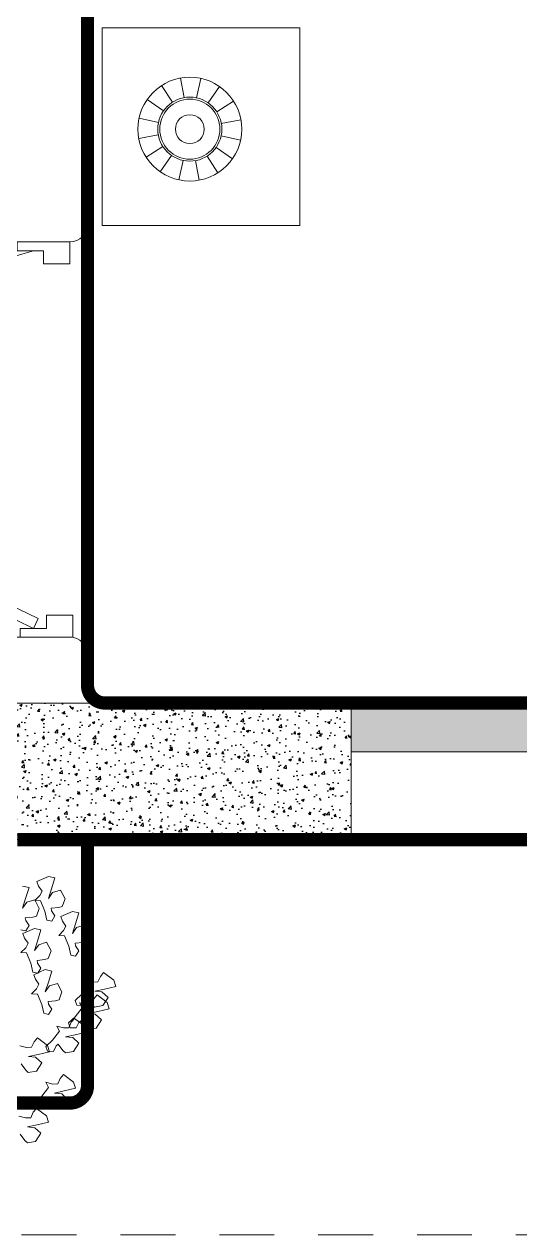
# Model space of a CAD drawing. Header units: metres. Extents: x 14 to 11050, y -346 to 476.
# Drawn here: x 223.968 to 225.096, y -218.952 to -216.195 of the extents above; entities that cross this region are included whole.
import ezdxf

# ---------------------------------------------------------------- set-up
doc = ezdxf.new("R2010")
doc.units = ezdxf.units.M
doc.linetypes.add('0', pattern=[0])
doc.linetypes.add('HIDDEN2', pattern=[0.1875, 0.125, -0.0625])
doc.layers.get('0').update_dxf_attribs({"color": 250, "linetype": '0', "lineweight": 20})
for name, color, linetype, lineweight in [('A-DOOR', 35, 'Continuous', 5), ('A-WALL', 250, 'Continuous', 20), ('ARBOLES', 86, 'Continuous', 0), ('baños', 140, 'Continuous', 0), ('Columnas', 7, 'Continuous', 18), ('MOBILIARIOS', 252, 'Continuous', 0), ('muros bajitos', 252, 'Continuous', 5)]:
    doc.layers.add(name, color=color, linetype=linetype, lineweight=lineweight)
doc.layers.add('HATCH', color=8, linetype='Continuous')
doc.layers.add('RELLENO SECCION', color=8, linetype='Continuous', lineweight=0, transparency=0.4)
doc.layers.add('REVESTIMIENTO EXTERIOR', color=7, linetype='Continuous', lineweight=5, true_color=0xffdebd)
doc.layers.add('Techos 1', color=7, linetype='HIDDEN2', lineweight=9, true_color=0x42391a)
doc.styles.get("Standard").update_dxf_attribs({"font": 'arial.ttf', "height": 0.1875})

# ---------------------------------------------------------------- blocks, each defined once
blk = doc.blocks.new('TREES')
at = {"layer": 'ARBOLES', "color": 252, "true_color": 0x8da178}
for p, q in [((0.11789, 0.07807), (0.10928, 0.07333)), ((0.12298, 0.07743), (0.11789, 0.07807)), ((0.12121, 0.0686), (0.12298, 0.07743)), ((0.10372, 0.06805), (0.09863, 0.06869)), ((0.10194, 0.05922), (0.10372, 0.06805)), ((0.10928, 0.07333), (0.11102, 0.06989)), ((0.11102, 0.06989), (0.11402, 0.06628)), ((0.11402, 0.06628), (0.11254, 0.0626)), ((0.1195, 0.06106), (0.12121, 0.0686)), ((0.12234, 0.06589), (0.1195, 0.06106)), ((0.12826, 0.06836), (0.12234, 0.06589)), ((0.13238, 0.06204), (0.12826, 0.06836)), ((0.10024, 0.05169), (0.10194, 0.05922)), ((0.10307, 0.05652), (0.10024, 0.05169)), ((0.109, 0.05899), (0.10307, 0.05652)), ((0.11312, 0.05266), (0.109, 0.05899)), ((0.11254, 0.0626), (0.1091, 0.0585)), ((0.1091, 0.0585), (0.11358, 0.05859)), ((0.11358, 0.05859), (0.11766, 0.05097)), ((0.13075, 0.0558), (0.13238, 0.06204)), ((0.11149, 0.04642), (0.11312, 0.05266)), ((0.11766, 0.05097), (0.11986, 0.04424)), ((0.1223, 0.05363), (0.12814, 0.05482)), ((0.12282, 0.05162), (0.1223, 0.05363)), ((0.12583, 0.04801), (0.12282, 0.05162)), ((0.12366, 0.04377), (0.12583, 0.04801)), ((0.12814, 0.05482), (0.13075, 0.0558)), ((0.13893, 0.05273), (0.13031, 0.04799)), ((0.13031, 0.04799), (0.13205, 0.04455)), ((0.14402, 0.05209), (0.13893, 0.05273)), ((0.14224, 0.04326), (0.14402, 0.05209)), ((0.10303, 0.04425), (0.10887, 0.04545)), ((0.10355, 0.04225), (0.10303, 0.04425)), ((0.10656, 0.03864), (0.10355, 0.04225)), ((0.10439, 0.03439), (0.10656, 0.03864)), ((0.10887, 0.04545), (0.11149, 0.04642)), ((0.11986, 0.04424), (0.12366, 0.04377)), ((0.13205, 0.04455), (0.13506, 0.04094)), ((0.13506, 0.04094), (0.13357, 0.03726)), ((0.14054, 0.03572), (0.14224, 0.04326)), ((0.14337, 0.04055), (0.14054, 0.03572)), ((0.1493, 0.04302), (0.14337, 0.04055)), ((0.15342, 0.0367), (0.1493, 0.04302)), ((0.10059, 0.03487), (0.10439, 0.03439)), ((0.1109, 0.03676), (0.10228, 0.03202)), ((0.10228, 0.03202), (0.10402, 0.02859)), ((0.10402, 0.02859), (0.10703, 0.02498)), ((0.11598, 0.03612), (0.1109, 0.03676)), ((0.11421, 0.02729), (0.11598, 0.03612)), ((0.13357, 0.03726), (0.13013, 0.03316)), ((0.13013, 0.03316), (0.13461, 0.03325)), ((0.13461, 0.03325), (0.13869, 0.02563)), ((0.14333, 0.02829), (0.14917, 0.02948)), ((0.14385, 0.02628), (0.14333, 0.02829)), ((0.14917, 0.02948), (0.15179, 0.03046)), ((0.15179, 0.03046), (0.15342, 0.0367)), ((0.10554, 0.0213), (0.1021, 0.0172)), ((0.10703, 0.02498), (0.10554, 0.0213)), ((0.1125, 0.01976), (0.11421, 0.02729)), ((0.11534, 0.02459), (0.1125, 0.01976)), ((0.12126, 0.02706), (0.11534, 0.02459)), ((0.12538, 0.02073), (0.12126, 0.02706)), ((0.12375, 0.01449), (0.12538, 0.02073)), ((0.13869, 0.02563), (0.14089, 0.0189)), ((0.14089, 0.0189), (0.14469, 0.01843)), ((0.14686, 0.02267), (0.14385, 0.02628)), ((0.14469, 0.01843), (0.14686, 0.02267)), ((0.1021, 0.0172), (0.10658, 0.01729)), ((0.10658, 0.01729), (0.11066, 0.00966)), ((0.11066, 0.00966), (0.11286, 0.00294)), ((0.1153, 0.01232), (0.12114, 0.01352)), ((0.11582, 0.01032), (0.1153, 0.01232)), ((0.11883, 0.00671), (0.11582, 0.01032)), ((0.12114, 0.01352), (0.12375, 0.01449)), ((0.11286, 0.00294), (0.11666, 0.00246)), ((0.12228, 0.00578), (0.11366, 0.00104)), ((0.11366, 0.00104), (0.1154, -0.0024)), ((0.11666, 0.00246), (0.11883, 0.00671)), ((0.12737, 0.00514), (0.12228, 0.00578)), ((0.12559, -0.00369), (0.12737, 0.00514)), ((0.1546, 0.00056), (0.15691, -0.00328)), ((0.15987, -0.00037), (0.1546, 0.00056)), ((0.1638, 0.00018), (0.15987, -0.00037)), ((0.16542, 0.00459), (0.1638, 0.00018)), ((0.16753, 0.00781), (0.16542, 0.00459)), ((0.17594, 0.00272), (0.16753, 0.00781)), ((0.17793, -0.00201), (0.17594, 0.00272)), ((0.1154, -0.0024), (0.11841, -0.00601)), ((0.11841, -0.00601), (0.11692, -0.00969)), ((0.12389, -0.01123), (0.12559, -0.00369)), ((0.12672, -0.0064), (0.12389, -0.01123)), ((0.13264, -0.00393), (0.12672, -0.0064)), ((0.13677, -0.01025), (0.13264, -0.00393)), ((0.15691, -0.00328), (0.15235, -0.01062)), ((0.16202, -0.00717), (0.16939, -0.00488)), ((0.16762, -0.00721), (0.16202, -0.00717)), ((0.17272, -0.01111), (0.16762, -0.00721)), ((0.16939, -0.00488), (0.17793, -0.00201)), ((0.11692, -0.00969), (0.11348, -0.01379)), ((0.11348, -0.01379), (0.11796, -0.0137)), ((0.11796, -0.0137), (0.12204, -0.02132)), ((0.12668, -0.01866), (0.13252, -0.01747)), ((0.1272, -0.02067), (0.12668, -0.01866)), ((0.13252, -0.01747), (0.13514, -0.01649)), ((0.13514, -0.01649), (0.13677, -0.01025)), ((0.15235, -0.01062), (0.14763, -0.01589)), ((0.14763, -0.01589), (0.14912, -0.01942)), ((0.1511, -0.01728), (0.15341, -0.02112)), ((0.15637, -0.01821), (0.1511, -0.01728)), ((0.15388, -0.01917), (0.1555, -0.01477)), ((0.1555, -0.01477), (0.15698, -0.01331)), ((0.1603, -0.01766), (0.15637, -0.01821)), ((0.15698, -0.01331), (0.16093, -0.01777)), ((0.16192, -0.01325), (0.1603, -0.01766)), ((0.16093, -0.01777), (0.16308, -0.01955)), ((0.16403, -0.01003), (0.16192, -0.01325)), ((0.16308, -0.01955), (0.1693, -0.01784)), ((0.17244, -0.01512), (0.16403, -0.01003)), ((0.1693, -0.01784), (0.17272, -0.01111)), ((0.17443, -0.01985), (0.17244, -0.01512)), ((0.12204, -0.02132), (0.12424, -0.02804)), ((0.12424, -0.02804), (0.12804, -0.02852)), ((0.13021, -0.02428), (0.1272, -0.02067)), ((0.12804, -0.02852), (0.13021, -0.02428)), ((0.15341, -0.02112), (0.14885, -0.02846)), ((0.14912, -0.01942), (0.15388, -0.01917)), ((0.15852, -0.02502), (0.1659, -0.02272)), ((0.16412, -0.02505), (0.15852, -0.02502)), ((0.16922, -0.02895), (0.16412, -0.02505)), ((0.1659, -0.02272), (0.17443, -0.01985)), ((0.13533, -0.037), (0.13765, -0.04084)), ((0.1406, -0.03793), (0.13533, -0.037)), ((0.14453, -0.03737), (0.1406, -0.03793)), ((0.14885, -0.02846), (0.14413, -0.03373)), ((0.14413, -0.03373), (0.14562, -0.03726)), ((0.14615, -0.03297), (0.14453, -0.03737)), ((0.14562, -0.03726), (0.15038, -0.03701)), ((0.14826, -0.02975), (0.14615, -0.03297)), ((0.15667, -0.03484), (0.14826, -0.02975)), ((0.15038, -0.03701), (0.152, -0.03261)), ((0.152, -0.03261), (0.15348, -0.03115)), ((0.15348, -0.03115), (0.15743, -0.03561)), ((0.15866, -0.03956), (0.15667, -0.03484)), ((0.15743, -0.03561), (0.15958, -0.03739)), ((0.15958, -0.03739), (0.1658, -0.03568)), ((0.1658, -0.03568), (0.16922, -0.02895)), ((0.13765, -0.04084), (0.13308, -0.04818)), ((0.14275, -0.04473), (0.15013, -0.04244)), ((0.14835, -0.04477), (0.14275, -0.04473)), ((0.15345, -0.04866), (0.14835, -0.04477)), ((0.15013, -0.04244), (0.15866, -0.03956)), ((0.11343, -0.05577), (0.10816, -0.05484)), ((0.11737, -0.05521), (0.11343, -0.05577)), ((0.11899, -0.05081), (0.11737, -0.05521)), ((0.12109, -0.04759), (0.11899, -0.05081)), ((0.1295, -0.05268), (0.12109, -0.04759)), ((0.13308, -0.04818), (0.12836, -0.05344)), ((0.12836, -0.05344), (0.12985, -0.05698)), ((0.1315, -0.0574), (0.1295, -0.05268)), ((0.13461, -0.05673), (0.13623, -0.05232)), ((0.13623, -0.05232), (0.13771, -0.05087)), ((0.13771, -0.05087), (0.14166, -0.05533)), ((0.14166, -0.05533), (0.14381, -0.05711)), ((0.14381, -0.05711), (0.15004, -0.0554)), ((0.15004, -0.0554), (0.15345, -0.04866)), ((0.11558, -0.06257), (0.12296, -0.06028)), ((0.12118, -0.06261), (0.11558, -0.06257)), ((0.12628, -0.06651), (0.12118, -0.06261)), ((0.12296, -0.06028), (0.1315, -0.0574)), ((0.12985, -0.05698), (0.13461, -0.05673)), ((0.11054, -0.06871), (0.11449, -0.07317)), ((0.11449, -0.07317), (0.11665, -0.07495)), ((0.11665, -0.07495), (0.12287, -0.07324)), ((0.12287, -0.07324), (0.12628, -0.06651)), ((0.14388, -0.07387), (0.14177, -0.07709)), ((0.15229, -0.07896), (0.14388, -0.07387)), ((0.13095, -0.08113), (0.13326, -0.08496)), ((0.13622, -0.08205), (0.13095, -0.08113)), ((0.14015, -0.0815), (0.13622, -0.08205)), ((0.14177, -0.07709), (0.14015, -0.0815)), ((0.14574, -0.08657), (0.15428, -0.08369)), ((0.15428, -0.08369), (0.15229, -0.07896)), ((0.1287, -0.09231), (0.12398, -0.09757)), ((0.13326, -0.08496), (0.1287, -0.09231)), ((0.13837, -0.08886), (0.14574, -0.08657)), ((0.14397, -0.0889), (0.13837, -0.08886)), ((0.14907, -0.09279), (0.14397, -0.0889)), ((0.14565, -0.09953), (0.14907, -0.09279)), ((0.12548, -0.10203), (0.12337, -0.10525)), ((0.12398, -0.09757), (0.12547, -0.1011)), ((0.12547, -0.1011), (0.13023, -0.10086)), ((0.13389, -0.10712), (0.12548, -0.10203)), ((0.13023, -0.10086), (0.13185, -0.09645)), ((0.13185, -0.09645), (0.13333, -0.09499)), ((0.13333, -0.09499), (0.13728, -0.09945)), ((0.13728, -0.09945), (0.13943, -0.10123)), ((0.13943, -0.10123), (0.14565, -0.09953)), ((0.11782, -0.11022), (0.11255, -0.10929)), ((0.12175, -0.10966), (0.11782, -0.11022)), ((0.12337, -0.10525), (0.12175, -0.10966)), ((0.12734, -0.11473), (0.13588, -0.11185)), ((0.13588, -0.11185), (0.13389, -0.10712)), ((0.11997, -0.11702), (0.12734, -0.11473)), ((0.12557, -0.11706), (0.11997, -0.11702)), ((0.13067, -0.12095), (0.12557, -0.11706)), ((0.12725, -0.12769), (0.13067, -0.12095)), ((0.11493, -0.12316), (0.11888, -0.12762)), ((0.11888, -0.12762), (0.12103, -0.12939)), ((0.12103, -0.12939), (0.12725, -0.12769))]:
    blk.add_line(p, q, dxfattribs=at)
blk = doc.blocks.new('A$Cb50f4bf1')
at = {"layer": 'MOBILIARIOS'}
for p, q in [((0.45, 0.45), (0, 0.45)), ((0, 0.45), (0, 0)), ((0.45, 0), (0.45, 0.45)), ((0.2058, 0.3663), (0.2154, 0.322)), ((0.2519, 0.3671), (0.2438, 0.3224)), ((0.1635, 0.348), (0.1893, 0.3107)), ((0.2948, 0.3501), (0.2703, 0.312)), ((0.1314, 0.3148), (0.1695, 0.2902)), ((0.328, 0.318), (0.2907, 0.2922)), ((0.3463, 0.2757), (0.302, 0.2661)), ((0.1144, 0.2719), (0.1591, 0.2638)), ((0.1152, 0.2258), (0.1595, 0.2353)), ((0.3471, 0.2296), (0.3025, 0.2377)), ((0.1335, 0.1834), (0.1708, 0.2092)), ((0.3301, 0.1867), (0.292, 0.2112)), ((0.1667, 0.1514), (0.1913, 0.1895)), ((0.2096, 0.1344), (0.2177, 0.179)), ((0.2557, 0.1352), (0.2462, 0.1795)), ((0.2981, 0.1535), (0.2723, 0.1908)), ((0, 0), (0.45, 0))]:
    blk.add_line(p, q, dxfattribs=at)
for radius in [0.1182, 0.0729, 0.0684, 0.0328]:
    blk.add_circle((0.2308, 0.2507), radius, dxfattribs=at)
blk = doc.blocks.new('P90')
at = {"layer": 'A-DOOR'}
for p, q in [((-0.0476, -0.8576), (0.6364, -0.5264)), ((-0.0368, -0.88), (0.6473, -0.5489)), ((0.5843, -0.5517), (0.58, -0.5427)), ((0.5992, -0.5445), (0.5949, -0.5355)), ((0.6473, -0.5489), (0.6364, -0.5264)), ((0.5952, -0.5741), (0.5995, -0.5831)), ((0.6101, -0.5669), (0.6144, -0.5759)), ((-0.0368, -0.88), (-0.0476, -0.8576))]:
    blk.add_line(p, q, dxfattribs=at)
for points in [[(-0.06, -0.02), (-0.06, -0.05), (-0.12, -0.05), (-0.12, 0), (0, 0), (0, -0.02)], [(-0.0668, -0.88), (-0.0668, -0.85), (-0.1268, -0.85), (-0.1268, -0.9), (-0.0068, -0.9), (-0.0068, -0.88)]]:
    blk.add_lwpolyline(points, close=True, dxfattribs=at)
blk.add_arc((-0.3259, -1.105), 1.1228, 31.0139, 75.0797, dxfattribs=at)
for points in [[(0.5812, -0.5096), (0.5857, -0.5096), (0.5933, -0.5141), (0.5977, -0.5218), (0.5977, -0.5306), (0.5933, -0.5383), (0.5856, -0.5427), (0.5767, -0.5427), (0.5691, -0.5383), (0.5647, -0.5306), (0.5647, -0.5217), (0.5691, -0.514), (0.5768, -0.5096), (0.5812, -0.5096)], [(0.6133, -0.5758), (0.6177, -0.5758), (0.6254, -0.5803), (0.6298, -0.5879), (0.6298, -0.5968), (0.6253, -0.6045), (0.6176, -0.6089), (0.6088, -0.6089), (0.6011, -0.6044), (0.5967, -0.5967), (0.5967, -0.5879), (0.6011, -0.5802), (0.6088, -0.5758), (0.6133, -0.5758)]]:
    blk.add_open_spline(points, degree=2, dxfattribs=at)
blk = doc.blocks.new('A$C89702949')
at = {"layer": 'HATCH'}
h = blk.add_hatch(dxfattribs=at)
h.set_pattern_fill('AR-CONC', color=256, scale=0.00032)
h.set_pattern_definition([(50, (114.33107, 55.238796), (0.058299094, -0.005100507), [0.006096, -0.067056]), (355, (114.33107, 55.238796), (-0.011277895, 0.06113819), [0.0048768, -0.053644987]), (100.451445, (114.33593, 55.23837), (0.0470212, 0.05603768), [0.005180803, -0.056988878]), (46.1842, (114.33107, 55.25505), (0.086745293, -0.013453545), [0.009144, -0.100584]), (96.63556, (114.3383, 55.25393), (0.07596932, 0.07917636), [0.00777121, -0.085483395]), (351.18415, (114.33107, 55.25505), (0.07596932, 0.07917636), [0.00731519, -0.080467114]), (21, (114.3392, 55.25099), (0.048516605, -0.032724863), [0.006096, -0.067056]), (326, (114.3392, 55.25099), (0.01977665, 0.05894015), [0.0048768, -0.0536448]), (71.451445, (114.34324, 55.24826), (0.068293254, 0.026215286), [0.005180803, -0.05698878]), (37.5, (114.331071, 55.238796), (0.000988353, 0.0270576124), [0, -0.05299456, 0, -0.0544576, 0, -0.053848]), (7.5, (114.33107, 55.238796), (0.021382292, 0.032057784), [0, -0.03104896, 0, -0.05177536, 0, -0.0205232]), (327.5, (114.312946, 55.238796), (0.0433889905, -0.001833198), [0, -0.02032, 0, -0.0633984, 0, -0.0841248]), (317.5, (114.304818, 55.238796), (0.047401338, 0.008136477), [0, -0.026416, 0, -0.04210304, 0, -0.0597408])])
h.paths.add_polyline_path([(15.3, 0.3), (15.3, 0), (16.1, 0), (16.1, 0.3)])
at = {"layer": 'Columnas'}
blk.add_lwpolyline([(15.3, 0.3), (15.3, 0), (16.1, 0), (16.1, 0.3)], close=True, dxfattribs=at)
blk = doc.blocks.new('PL BASE 2N NASAS 09')
at = {"layer": 'RELLENO SECCION', "true_color": 0xc7c8ca}
h = blk.add_hatch(color=9, dxfattribs=at)
h.dxf.hatch_style = 1
edge = h.paths.add_edge_path()
edge.add_arc((179.2575, -24.8608), 0.04, 270, 360, ccw=False)
edge.add_line((179.2575, -24.9008), (178.4126, -24.9008))
edge.add_arc((178.4126, -24.9408), 0.04, 90, 180)
edge.add_line((178.3726, -24.9408), (178.3726, -25.0117))
edge.add_line((178.3726, -25.0117), (178.5974, -25.0117))
edge.add_line((178.5974, -25.0117), (178.5975, -24.9508))
edge.add_line((178.5975, -24.9508), (179.3475, -24.9508))
edge.add_line((179.3475, -24.9508), (179.3975, -24.9508))
edge.add_line((179.3975, -24.9508), (179.3975, -24.0117))
edge.add_line((179.3975, -24.0117), (179.3375, -24.0117))
edge.add_arc((179.3375, -24.0517), 0.04, 90, 180)
edge.add_line((179.2975, -24.0517), (179.2975, -24.8608))
edge = h.paths.add_edge_path()
edge.add_arc((175.1326, -24.9408), 0.04, 360, 450)
edge.add_line((175.1326, -24.9008), (174.7475, -24.9008))
edge.add_line((174.7475, -24.9008), (174.7475, -25.0117))
edge.add_line((174.7475, -25.0117), (175.1726, -25.0117))
edge.add_line((175.1726, -25.0117), (175.1726, -24.9408))
at = {"layer": 'A-WALL'}
for p, q in [((174.1475, -23.8108), (174.1475, -20.5908)), ((173.9875, -23.8508), (174.1075, -23.8508)), ((173.9875, -24.7508), (174.1075, -24.7508)), ((174.1475, -24.7908), (174.1475, -24.8608)), ((175.1326, -24.9008), (174.7475, -24.9008)), ((175.1726, -25.0117), (174.7475, -25.0117)), ((175.1326, -25.2117), (173.9875, -25.2117))]:
    blk.add_line(p, q, dxfattribs=at)
for centre, start, end in [((174.1075, -23.8108), 270, 0), ((174.1075, -24.7908), 0, 90), ((174.1875, -24.8608), 180, 270)]:
    blk.add_arc(centre, 0.04, start, end, dxfattribs=at)
at = {"layer": 'muros bajitos'}
for p, q in [((174.1475, -25.2117), (174.1475, -25.7717)), ((174.1075, -25.8117), (171.8875, -25.8117))]:
    blk.add_line(p, q, dxfattribs=at)
blk.add_arc((174.1075, -25.7717), 0.04, 270, 0, dxfattribs=at)
at = {"layer": 'Techos 1'}
blk.add_line((160.0475, -26.1117), (185.4975, -26.1117), dxfattribs=at)
at = {"color": 1}
blk.add_blockref('A$C89702949', (158.6475, -25.2008), dxfattribs=at)
at = {"layer": 'A-DOOR', "xscale": -1}
blk.add_blockref('P90', (173.9875, -23.8508), dxfattribs=at)
at = {"layer": 'baños', "linetype": 'Continuous', "flags": 8}
for tag, p in [('MODELNUMBER', (167.1329, -5.6306, 0)), ('TRADENAME', (167.1329, -5.6307, 0)), ('PRODUCT', (167.1329, -5.6307, 0)), ('MATERIAL', (167.1329, -5.6307, 0)), ('MODELNUMBER', (168.3076, -5.6306, 0)), ('TRADENAME', (168.3076, -5.6307, 0)), ('PRODUCT', (168.3076, -5.6307, 0)), ('MATERIAL', (168.3076, -5.6307, 0))]:
    blk.add_attdef(tag, p, '', height=0.0000254, rotation=180.0001, dxfattribs=at)
at = {"layer": 'baños', "linetype": 'Continuous'}
for tag, p, rotation in [('MODELNUMBER', (169.2428, -19.7065), 180.0001), ('TRADENAME', (169.2428, -19.7064), 180.0001), ('MATERIAL', (169.243, -19.7063), 180.0001), ('PRODUCT', (169.243, -19.7064), 180.0001), ('MODELNUMBER', (169.9524, -19.7065), 179.9999), ('MATERIAL', (169.9524, -19.7063), 179.9999), ('TRADENAME', (169.9524, -19.7064), 179.9999), ('PRODUCT', (169.9524, -19.7064), 179.9999)]:
    blk.add_attdef(tag, p, '', height=0.0000254, rotation=rotation, dxfattribs=at)
blk = doc.blocks.new('PL MUEBLES 2N NASAS 09')
blk.add_blockref('PL BASE 2N NASAS 09', (49.9143, 62.717))
at = {"layer": 'ARBOLES', "xscale": 2.935254890295517, "yscale": 2.935254890295517, "zscale": 2.935254890295517, "rotation": 354.6252016265699}
blk.add_blockref('TREES', (223.6068, 37.2258), dxfattribs=at)
at = {"layer": 'MOBILIARIOS', "xscale": -1, "rotation": 90.00000000000007}
blk.add_blockref('A$Cb50f4bf1', (224.5453, 39.354), dxfattribs=at)

msp = doc.modelspace()

# ---------------------------------------------------------------- linework, layer by layer
at = {"layer": 'REVESTIMIENTO EXTERIOR', "const_width": 0.03}
for points in [[(208.3118, -204.0119), (208.3118, -198.0919, -0.414214), (208.3518, -198.0519), (229.5218, -198.0519, -0.464369), (229.5618, -198.0919), (229.5618, -218.0119, -0.414214), (229.5218, -218.0519), (223.9518, -218.0519)], [(224.1118, -218.0519), (224.1118, -218.6119, -0.414214), (224.0718, -218.6519), (221.8518, -218.6519, -0.414214), (221.8118, -218.6119), (221.8118, -218.0519)]]:
    msp.add_lwpolyline(points, format="xyb", dxfattribs=at)
msp.add_lwpolyline([(229.2618, -217.7009, -0.414214), (229.2218, -217.7409), (224.1518, -217.7409, -0.414214), (224.1118, -217.7009), (224.1118, -212.3309, -0.408894), (224.1534, -212.2901), (229.222, -212.2909, -0.406945), (229.2618, -212.3302)], format="xyb", close=True, dxfattribs=at)

# ---------------------------------------------------------------- block references
at = {"layer": 'REVESTIMIENTO EXTERIOR', "color": 30, "true_color": 0xf8991e}
msp.add_blockref('PL MUEBLES 2N NASAS 09', (0.05, -255.5571), dxfattribs=at)

doc.saveas('drawing.dxf')
